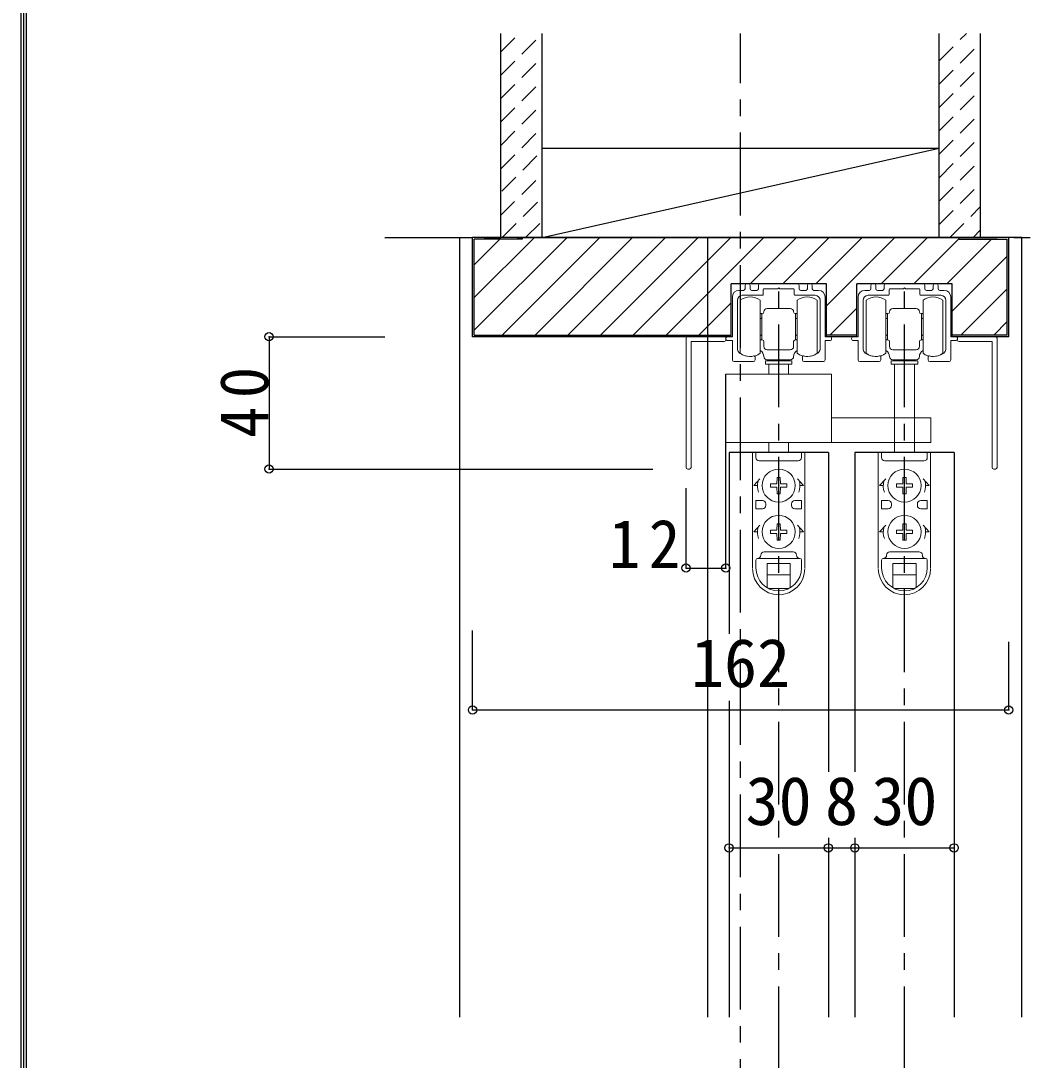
# Model space of a CAD drawing. Units: millimetres at full size, sheet at 1:5; details may follow other scales. Extents: x -973 to 977, y -718 to 696.
# Drawn here: x -973.3 to -665.9, y -312.8 to 1.3 of the extents above; entities that cross this region are included whole.
import ezdxf
from ezdxf.enums import TextEntityAlignment as Align

# ---------------------------------------------------------------- set-up
doc = ezdxf.new("R2010")
doc.units = ezdxf.units.MM
doc.header["$LTSCALE"] = 5
doc.header["$PDMODE"] = 32
doc.header["$PDSIZE"] = 2.5
doc.linetypes.add('CHAIN1', pattern=[8, 5, -1, 1, -1])
doc.linetypes.add('DASHED1', pattern=[1.8, 1.2, -0.6])
for name, color, linetype in [('0-1_通り芯', 4, 'CHAIN1'), ('0-2_柱', 3, 'Continuous'), ('0-3_仕上げ', 2, 'Continuous'), ('0-4_枠', 3, 'Continuous'), ('0-6_扉', 7, 'Continuous'), ('0-B_寸法', 7, 'Continuous'), ('0-C_ハッチ', 4, 'DASHED1'), ('F-1_枠', 6, 'Continuous')]:
    doc.layers.add(name, color=color, linetype=linetype)
doc.layers.add('0-7_金物', color=7, linetype='Continuous', lineweight=18)
doc.styles.add('ＭＳ ゴシック', font='')
doc.styles.get('ＭＳ ゴシック').set_extended_font_data('MS Gothic')

# ---------------------------------------------------------------- blocks, each defined once
blk = doc.blocks.new('戸車(２シンクロ引戸)')
at = {"layer": '0-7_金物'}
for p, q in [((-30.391, 24.121), (-30.391, 40.121)), ((-24.391, 40.121), (-24.391, 32.121)), ((-13.191, 40.121), (-13.191, 32.121)), ((-7.191, 24.121), (-7.191, 40.121)), ((7.609, 24.121), (7.609, 40.121)), ((13.609, 40.121), (13.609, 32.121)), ((24.809, 40.121), (24.809, 32.121)), ((30.809, 24.121), (30.809, 40.121)), ((-24.391, 36.121), (-24.091, 36.121)), ((-24.391, 34.621), (-23.891, 34.621)), ((-23.891, 35.921), (-24.091, 36.121)), ((-24.091, 34.621), (-23.891, 34.821)), ((-23.891, 36.121), (-23.891, 32.121)), ((-23.791, 36.121), (-23.891, 36.121)), ((-22.291, 37.621), (-18.791, 37.621)), ((-15.291, 37.621), (-18.791, 37.621)), ((-13.791, 36.121), (-13.691, 36.121)), ((-13.691, 36.121), (-13.691, 32.121)), ((-13.691, 35.921), (-13.491, 36.121)), ((-13.491, 34.621), (-13.691, 34.821)), ((-13.191, 34.621), (-13.691, 34.621)), ((-13.191, 36.121), (-13.491, 36.121)), ((13.609, 36.121), (13.909, 36.121)), ((13.609, 34.621), (14.109, 34.621)), ((14.109, 35.921), (13.909, 36.121)), ((13.909, 34.621), (14.109, 34.821)), ((14.109, 36.121), (14.109, 32.121)), ((14.209, 36.121), (14.109, 36.121)), ((15.709, 37.621), (19.209, 37.621)), ((22.709, 37.621), (19.209, 37.621)), ((24.209, 36.121), (24.309, 36.121)), ((24.309, 36.121), (24.309, 32.121)), ((24.309, 35.921), (24.509, 36.121)), ((24.509, 34.621), (24.309, 34.821)), ((24.809, 34.621), (24.309, 34.621)), ((24.809, 36.121), (24.509, 36.121)), ((-24.391, 32.121), (-24.391, 24.121)), ((-23.891, 28.121), (-23.891, 32.121)), ((-13.691, 28.121), (-13.691, 32.121)), ((-13.191, 32.121), (-13.191, 24.121)), ((13.609, 32.121), (13.609, 24.121)), ((14.109, 28.121), (14.109, 32.121)), ((24.309, 28.121), (24.309, 32.121)), ((24.809, 32.121), (24.809, 24.121)), ((-24.391, 29.621), (-23.891, 29.621)), ((-23.891, 29.421), (-24.091, 29.621)), ((-23.891, 28.321), (-24.091, 28.121)), ((-13.691, 29.421), (-13.491, 29.621)), ((-13.191, 29.621), (-13.691, 29.621)), ((-13.691, 28.321), (-13.491, 28.121)), ((13.609, 29.621), (14.109, 29.621)), ((14.109, 29.421), (13.909, 29.621)), ((14.109, 28.321), (13.909, 28.121)), ((24.309, 29.421), (24.509, 29.621)), ((24.809, 29.621), (24.309, 29.621)), ((24.309, 28.321), (24.509, 28.121)), ((-24.391, 28.121), (-24.091, 28.121)), ((-23.791, 28.121), (-23.891, 28.121)), ((-23.291, 26.121), (-23.291, 27.621)), ((-14.291, 26.121), (-14.291, 27.621)), ((-13.791, 28.121), (-13.691, 28.121)), ((-13.191, 28.121), (-13.491, 28.121)), ((13.609, 28.121), (13.909, 28.121)), ((14.209, 28.121), (14.109, 28.121)), ((14.709, 26.121), (14.709, 27.621)), ((23.709, 26.121), (23.709, 27.621)), ((24.209, 28.121), (24.309, 28.121)), ((24.809, 28.121), (24.509, 28.121)), ((-22.291, 25.121), (-18.791, 25.121)), ((-18.791, 22.121), (-22.291, 22.121)), ((-21.791, 22.121), (-21.791, 21.821)), ((-15.291, 25.121), (-18.791, 25.121)), ((-18.791, 22.121), (-15.291, 22.121)), ((-15.791, 22.121), (-15.791, 21.821)), ((15.709, 25.121), (19.209, 25.121)), ((19.209, 22.121), (15.709, 22.121)), ((16.209, 22.121), (16.209, 21.821)), ((22.709, 25.121), (19.209, 25.121)), ((19.209, 22.121), (22.709, 22.121)), ((22.209, 22.121), (22.209, 21.821)), ((-22.791, 21.821), (-22.791, 20.821)), ((-14.791, 21.821), (-22.791, 21.821)), ((-22.791, 20.821), (-14.791, 20.821)), ((-21.791, 17.821), (-21.791, 20.821)), ((-15.791, 20.821), (-15.791, 17.821)), ((-14.791, 21.821), (-14.791, 20.821)), ((15.209, 21.821), (15.209, 20.821)), ((23.209, 21.821), (15.209, 21.821)), ((15.209, 20.821), (23.209, 20.821)), ((16.209, -5.879), (16.209, 20.821)), ((22.209, 20.821), (22.209, -5.879)), ((23.209, 21.821), (23.209, 20.821)), ((-34.791, 17.822), (-34.791, -2.879)), ((-34.791, 17.821), (-2.791, 17.821)), ((-2.791, 17.821), (-2.791, -2.879)), ((-2.791, 4.621), (27.207, 4.621)), ((27.207, 4.621), (27.207, -2.879)), ((-34.791, -2.879), (27.207, -2.879)), ((-21.791, -5.879), (-21.791, -2.879)), ((-15.791, -2.879), (-15.791, -5.879)), ((-26.69, -5.879), (-26.69, -40.779)), ((-26.648, -5.879), (-10.848, -5.879)), ((-25.69, -5.879), (-25.69, -7.379)), ((-11.89, -5.879), (-11.89, -7.379)), ((-10.89, -5.879), (-10.89, -40.779)), ((11.31, -5.879), (11.31, -40.779)), ((11.352, -5.879), (27.152, -5.879)), ((12.31, -5.879), (12.31, -7.379)), ((26.11, -5.879), (26.11, -7.379)), ((27.11, -5.879), (27.11, -40.779)), ((-24.69, -8.379), (-12.89, -8.379)), ((13.31, -8.379), (25.11, -8.379)), ((-24.447, -13.879), (-26.29, -15.879)), ((-19.31, -15.359), (-21.24, -15.393)), ((-21.24, -15.393), (-21.24, -16.365)), ((-19.31, -15.359), (-19.276, -13.429)), ((-18.304, -13.429), (-19.276, -13.429)), ((-18.27, -15.359), (-18.304, -13.429)), ((-18.27, -15.359), (-16.34, -15.393)), ((-16.34, -16.365), (-16.34, -15.393)), ((-13.133, -13.879), (-11.29, -15.879)), ((13.553, -13.879), (11.71, -15.879)), ((18.69, -15.359), (16.76, -15.393)), ((16.76, -15.393), (16.76, -16.365)), ((18.69, -15.359), (18.724, -13.429)), ((19.696, -13.429), (18.724, -13.429)), ((19.73, -15.359), (19.696, -13.429)), ((19.73, -15.359), (21.66, -15.393)), ((21.66, -16.365), (21.66, -15.393)), ((24.867, -13.879), (26.71, -15.879)), ((-25.19, -15.879), (-26.29, -15.879)), ((-19.31, -16.398), (-21.24, -16.365)), ((-19.31, -16.398), (-19.276, -18.329)), ((-19.276, -18.329), (-18.304, -18.329)), ((-18.27, -16.398), (-18.304, -18.329)), ((-18.27, -16.398), (-16.34, -16.365)), ((-12.39, -15.879), (-11.29, -15.879)), ((12.81, -15.879), (11.71, -15.879)), ((18.69, -16.398), (16.76, -16.365)), ((18.69, -16.398), (18.724, -18.329)), ((18.724, -18.329), (19.696, -18.329)), ((19.73, -16.398), (19.696, -18.329)), ((19.73, -16.398), (21.66, -16.365)), ((25.61, -15.879), (26.71, -15.879)), ((-25.69, -20.379), (-25.69, -22.879)), ((-23.69, -20.379), (-25.69, -20.379)), ((-22.69, -21.379), (-22.69, -21.879)), ((-14.89, -21.379), (-14.89, -21.879)), ((-13.89, -20.379), (-11.89, -20.379)), ((-11.89, -20.379), (-11.89, -22.879)), ((12.31, -20.379), (12.31, -22.879)), ((14.31, -20.379), (12.31, -20.379)), ((15.31, -21.379), (15.31, -21.879)), ((23.11, -21.379), (23.11, -21.879)), ((24.11, -20.379), (26.11, -20.379)), ((26.11, -20.379), (26.11, -22.879)), ((-23.69, -22.879), (-25.69, -22.879)), ((-13.89, -22.879), (-11.89, -22.879)), ((14.31, -22.879), (12.31, -22.879)), ((24.11, -22.879), (26.11, -22.879)), ((-24.447, -27.879), (-26.29, -29.879)), ((-19.31, -29.359), (-19.276, -27.429)), ((-18.304, -27.429), (-19.276, -27.429)), ((-18.27, -29.359), (-18.304, -27.429)), ((-13.133, -27.879), (-11.29, -29.879)), ((13.553, -27.879), (11.71, -29.879)), ((18.69, -29.359), (18.724, -27.429)), ((19.696, -27.429), (18.724, -27.429)), ((19.73, -29.359), (19.696, -27.429)), ((24.867, -27.879), (26.71, -29.879)), ((-25.19, -29.879), (-26.29, -29.879)), ((-19.31, -29.359), (-21.24, -29.393)), ((-21.24, -29.393), (-21.24, -30.365)), ((-19.31, -30.398), (-21.24, -30.365)), ((-19.31, -30.398), (-19.276, -32.329)), ((-18.27, -30.398), (-18.304, -32.329)), ((-18.27, -29.359), (-16.34, -29.393)), ((-18.27, -30.398), (-16.34, -30.365)), ((-16.34, -30.365), (-16.34, -29.393)), ((-12.39, -29.879), (-11.29, -29.879)), ((12.81, -29.879), (11.71, -29.879)), ((18.69, -29.359), (16.76, -29.393)), ((16.76, -29.393), (16.76, -30.365)), ((18.69, -30.398), (16.76, -30.365)), ((18.69, -30.398), (18.724, -32.329)), ((19.73, -30.398), (19.696, -32.329)), ((19.73, -29.359), (21.66, -29.393)), ((19.73, -30.398), (21.66, -30.365)), ((21.66, -30.365), (21.66, -29.393)), ((25.61, -29.879), (26.71, -29.879)), ((-19.276, -32.329), (-18.304, -32.329)), ((18.724, -32.329), (19.696, -32.329)), ((-23.19, -35.879), (-14.39, -35.879)), ((14.81, -35.879), (23.61, -35.879)), ((-25.69, -40.779), (-25.69, -38.379)), ((-25.19, -37.879), (-12.39, -37.879)), ((-22.29, -39.379), (-15.29, -39.379)), ((-22.29, -46.725), (-22.29, -39.379)), ((-15.29, -46.725), (-15.29, -39.379)), ((-11.89, -40.779), (-11.89, -38.379)), ((12.31, -40.779), (12.31, -38.379)), ((12.81, -37.879), (25.61, -37.879)), ((15.71, -39.379), (22.71, -39.379)), ((15.71, -46.725), (15.71, -39.379)), ((22.71, -46.725), (22.71, -39.379)), ((26.11, -40.779), (26.11, -38.379)), ((-22.29, -42.879), (-15.29, -42.879)), ((15.71, -42.879), (22.71, -42.879)), ((-21.818, -46.979), (-15.762, -46.979)), ((16.182, -46.979), (22.238, -46.979))]:
    blk.add_line(p, q, dxfattribs=at)
for centre in [(-18.79, -15.879), (19.21, -15.879), (-18.79, -29.879), (19.21, -29.879)]:
    blk.add_circle(centre, 5, dxfattribs=at)
for centre, radius, start, end in [((-27.391, 36.121), 5, 53.1301, 126.8699), ((-10.191, 36.121), 5, 53.1301, 126.8699), ((10.609, 36.121), 5, 53.1301, 126.8699), ((27.809, 36.121), 5, 53.1301, 126.8699), ((-23.791, 36.621), 0.5, 270, 0), ((-22.291, 36.621), 1, 90, 180), ((-15.291, 36.621), 1, 0, 90), ((-13.791, 36.621), 0.5, 180, 270), ((14.209, 36.621), 0.5, 270, 0), ((15.709, 36.621), 1, 90, 180), ((22.709, 36.621), 1, 0, 90), ((24.209, 36.621), 0.5, 180, 270), ((-23.791, 27.621), 0.5, 0, 90), ((-22.291, 26.121), 1, 180, 270), ((-15.291, 26.121), 1, 270, 0), ((-13.791, 27.621), 0.5, 90, 180), ((14.209, 27.621), 0.5, 0, 90), ((15.709, 26.121), 1, 180, 270), ((22.709, 26.121), 1, 270, 0), ((24.209, 27.621), 0.5, 90, 180), ((-27.391, 28.121), 5, 233.1301, 306.8699), ((-25.291, 23.121), 2, 0, 63.25632), ((-22.291, 23.121), 1, 180, 270), ((-15.291, 23.121), 1, 270, 0), ((-12.291, 23.121), 2, 116.74368, 180), ((-10.191, 28.121), 5, 233.1301, 306.8699), ((10.609, 28.121), 5, 233.1301, 306.8699), ((12.709, 23.121), 2, 0, 63.25632), ((15.709, 23.121), 1, 180, 270), ((22.709, 23.121), 1, 270, 0), ((25.709, 23.121), 2, 116.74368, 180), ((27.809, 28.121), 5, 233.1301, 306.8699), ((-24.69, -7.379), 1, 180, 270), ((-12.89, -7.379), 1, 270, 0), ((13.31, -7.379), 1, 180, 270), ((25.11, -7.379), 1, 270, 0), ((-18.79, -15.879), 6.4, 167.82427, 198.20996), ((-18.79, -15.879), 6.4, 341.79004, 12.17573), ((19.21, -15.879), 6.4, 167.82427, 198.20996), ((19.21, -15.879), 6.4, 341.79004, 12.17573), ((-23.69, -21.379), 1, 0, 90), ((-23.69, -21.879), 1, 270, 0), ((-13.89, -21.379), 1, 90, 180), ((-13.89, -21.879), 1, 180, 270), ((14.31, -21.379), 1, 0, 90), ((14.31, -21.879), 1, 270, 0), ((24.11, -21.379), 1, 90, 180), ((24.11, -21.879), 1, 180, 270), ((-18.79, -29.879), 6.4, 167.82427, 198.20996), ((-18.79, -29.879), 6.4, 341.79004, 12.17573), ((19.21, -29.879), 6.4, 167.82427, 198.20996), ((19.21, -29.879), 6.4, 341.79004, 12.17573), ((-25.19, -36.879), 1, 270, 0), ((-23.19, -36.879), 1, 90, 180), ((-14.39, -36.879), 1, 0, 90), ((-12.39, -36.879), 1, 180, 270), ((12.81, -36.879), 1, 270, 0), ((14.81, -36.879), 1, 90, 180), ((23.61, -36.879), 1, 0, 90), ((25.61, -36.879), 1, 180, 270), ((-25.19, -38.379), 0.5, 90, 180), ((-18.79, -40.779), 6.9, 180, 0), ((-12.39, -38.379), 0.5, 0, 90), ((12.81, -38.379), 0.5, 90, 180), ((19.21, -40.779), 6.9, 180, 0), ((25.61, -38.379), 0.5, 0, 90), ((-18.79, -40.979), 7.9, 180, 0), ((19.21, -40.979), 7.9, 180, 0)]:
    blk.add_arc(centre, radius, start, end, dxfattribs=at)
blk = doc.blocks.new('レール金具(全般)')
at = {"layer": '0-7_金物'}
for p, q in [((-10.65, 6.888), (-12, 6.888)), ((-10.15, 8.388), (-10.15, 7.388)), ((-9.15, 8.888), (-9.65, 8.888)), ((-8.65, 7.388), (-8.65, 8.388)), ((-6.65, 6.888), (-8.15, 6.888)), ((-6.15, 8.388), (-6.15, 7.388)), ((5.65, 8.888), (-5.65, 8.888)), ((-4.65, 5.688), (-4.65, 7.088)), ((4.65, 7.088), (4.65, 5.688)), ((6.15, 7.388), (6.15, 8.388)), ((8.15, 6.888), (6.65, 6.888)), ((8.65, 8.388), (8.65, 7.388)), ((9.65, 8.888), (9.15, 8.888)), ((10.15, 7.388), (10.15, 8.388)), ((12, 6.888), (10.65, 6.888)), ((-12.5, -10.898), (-12.5, 3.888)), ((-11, 5.388), (-4.95, 5.388)), ((4.95, 5.388), (11, 5.388)), ((12.5, 3.888), (12.5, -10.898)), ((-13.5, -14.612), (-7.65, -14.612)), ((-7.15, -14.112), (-7.15, -13.224)), ((7.15, -13.224), (7.15, -14.112)), ((7.65, -14.612), (13.5, -14.612))]:
    blk.add_line(p, q, dxfattribs=at)
for points in [[(-4.35, 7.388), (-0.3, 7.388), (0, 7.688), (0.3, 7.388), (4.35, 7.388)], [(-14, 4.888), (-14, -7.112), (-15.4, -7.112)], [(15.4, -7.112), (14, -7.112), (14, 4.888)], [(-15.4, -8.312), (-14, -8.312), (-14, -14.112)], [(14, -14.112), (14, -8.312), (15.4, -8.312)]]:
    blk.add_lwpolyline(points, dxfattribs=at)
for centre, radius, start, end in [((-12, 4.888), 2, 90, 180), ((-10.65, 7.388), 0.5, 270, 0), ((-9.65, 8.388), 0.5, 90, 180), ((-9.15, 8.388), 0.5, 0, 90), ((-8.15, 7.388), 0.5, 180, 270), ((-6.65, 7.388), 0.5, 270, 0), ((-5.65, 8.388), 0.5, 90, 180), ((-4.35, 7.088), 0.3, 90, 180), ((4.35, 7.088), 0.3, 360, 90), ((5.65, 8.388), 0.5, 360, 90), ((6.65, 7.388), 0.5, 180, 270), ((8.15, 7.388), 0.5, 270, 360), ((9.15, 8.388), 0.5, 90, 180), ((9.65, 8.388), 0.5, 360, 90), ((10.65, 7.388), 0.5, 180, 270), ((12, 4.888), 2, 0, 90), ((-11, 3.888), 1.5, 90, 180), ((-4.95, 5.688), 0.3, 270, 360), ((4.95, 5.688), 0.3, 180, 270), ((11, 3.888), 1.5, 0, 90), ((-15.4, -7.712), 0.6, 90, 270), ((15.4, -7.712), 0.6, 270, 90), ((-12.2, -10.898), 0.3, 180, 192.08406), ((-10.538, -10.542), 2, 192.08406, 228.89829), ((-8.771, -8.112), 5, 231.94944, 269.54933), ((8.771, -8.112), 5, 270.45067, 308.05056), ((10.538, -10.542), 2, 311.10171, 347.91594), ((12.2, -10.898), 0.3, 347.91594, 0), ((-13.5, -14.112), 0.5, 180, 270), ((-8.85, -8.112), 5, 270.45826, 285.31651), ((-7.65, -14.112), 0.5, 270, 0), ((-7.45, -13.224), 0.3, 360, 105.31651), ((7.45, -13.224), 0.3, 74.68349, 180), ((7.65, -14.112), 0.5, 180, 270), ((8.85, -8.112), 5, 254.68349, 269.54174), ((13.5, -14.112), 0.5, 270, 0)]:
    blk.add_arc(centre, radius, start, end, dxfattribs=at)

msp = doc.modelspace()

# ---------------------------------------------------------------- linework, layer by layer
at = {"layer": '0-1_通り芯'}
for p, q in [((-755.833, -577.5), (-755.833, -2.5)), ((-863.333, -64.151), (-482.333, -64.151)), ((-744.333, -555.5), (-744.333, -78.151)), ((-706.333, -555.5), (-706.333, -78.151))]:
    msp.add_line(p, q, dxfattribs=at)
at = {"layer": '0-2_柱', "color": 7}
msp.add_line((-815.833, -64.151), (-695.833, -37.151), dxfattribs=at)
at = {"layer": '0-2_柱'}
for p, q in [((-815.833, -37.151), (-695.833, -37.151)), ((-815.833, -64.151), (-695.833, -64.151))]:
    msp.add_line(p, q, dxfattribs=at)
at = {"layer": '0-3_仕上げ'}
for p, q in [((-828.333, -64.151), (-828.333, -2.5)), ((-815.833, -64.151), (-815.833, -2.5)), ((-695.833, -64.151), (-695.833, -2.5)), ((-683.333, -64.151), (-683.333, -2.5))]:
    msp.add_line(p, q, dxfattribs=at)
at = {"layer": '0-4_枠', "color": 4}
for p, q in [((-840.833, -64.151), (-836.833, -64.151)), ((-840.833, -64.151), (-840.833, -299.826)), ((-765.833, -64.151), (-765.833, -299.826)), ((-670.833, -64.151), (-674.833, -64.151)), ((-670.833, -299.826), (-670.833, -64.151))]:
    msp.add_line(p, q, dxfattribs=at)
at = {"layer": '0-4_枠'}
for p, q in [((-674.833, -64.151), (-836.833, -64.151)), ((-836.833, -94.151), (-836.833, -64.151)), ((-821.833, -64.651), (-836.333, -64.651)), ((-836.333, -93.651), (-836.333, -64.651)), ((-821.833, -64.151), (-821.833, -64.651)), ((-689.833, -64.651), (-689.833, -64.151)), ((-689.833, -64.651), (-675.333, -64.651)), ((-675.333, -93.651), (-675.333, -64.651)), ((-674.833, -94.151), (-674.833, -64.151)), ((-758.733, -94.151), (-758.733, -78.151)), ((-720.733, -94.151), (-720.733, -78.151)), ((-758.733, -94.151), (-836.833, -94.151)), ((-836.333, -93.651), (-758.733, -93.651)), ((-720.733, -93.651), (-729.933, -93.651)), ((-720.733, -94.151), (-729.933, -94.151)), ((-675.333, -93.651), (-691.933, -93.651)), ((-674.833, -94.151), (-691.933, -94.151))]:
    msp.add_line(p, q, dxfattribs=at)
for points in [[(-729.933, -94.151), (-729.933, -78.151), (-758.733, -78.151)], [(-691.933, -94.151), (-691.933, -78.151), (-720.733, -78.151)]]:
    msp.add_lwpolyline(points, dxfattribs=at)
at = {"layer": '0-6_扉', "color": 6}
for p, q in [((-729.333, -129.151), (-759.333, -129.151)), ((-759.333, -129.151), (-759.333, -183.941)), ((-729.333, -129.151), (-729.333, -225.651)), ((-691.333, -129.151), (-721.333, -129.151)), ((-721.333, -129.151), (-721.333, -225.651)), ((-691.333, -129.151), (-691.333, -299.826)), ((-759.333, -204.247), (-759.333, -299.826)), ((-729.333, -245.651), (-729.333, -299.826)), ((-721.333, -245.651), (-721.333, -299.826))]:
    msp.add_line(p, q, dxfattribs=at)
at = {"layer": '0-7_金物'}
for p, q in [((-771.832, -94.151), (-760.332, -94.151)), ((-760.332, -95.151), (-760.332, -94.151)), ((-678.831, -94.151), (-690.331, -94.151)), ((-690.331, -95.151), (-690.331, -94.151)), ((-772.332, -133.651), (-772.332, -94.651)), ((-770.832, -133.651), (-770.832, -95.651)), ((-760.832, -95.651), (-770.832, -95.651)), ((-689.831, -95.651), (-679.831, -95.651)), ((-679.831, -133.651), (-679.831, -95.651)), ((-678.331, -133.651), (-678.331, -94.651)), ((-771.332, -134.151), (-771.832, -134.151)), ((-678.831, -134.151), (-679.331, -134.151))]:
    msp.add_line(p, q, dxfattribs=at)
for centre, start, end in [((-771.832, -94.651), 90, 180), ((-678.831, -94.651), 0, 90), ((-760.832, -95.151), 270, 0), ((-689.831, -95.151), 180, 270), ((-771.832, -133.651), 180, 270), ((-771.332, -133.651), 270, 0), ((-679.331, -133.651), 180, 270), ((-678.831, -133.651), 270, 0)]:
    msp.add_arc(centre, 0.5, start, end, dxfattribs=at)
at = {"layer": '0-B_寸法', "color": 4}
for p, q in [((-898.333, -94.151), (-898.333, -134.151)), ((-898.333, -94.151), (-863.333, -94.151)), ((-760.333, -164.06), (-760.333, -105.451)), ((-898.333, -134.151), (-782.332, -134.151)), ((-772.332, -164.06), (-772.332, -139.906)), ((-772.332, -164.06), (-760.333, -164.06)), ((-836.833, -206.955), (-836.833, -182.897)), ((-674.833, -206.955), (-674.833, -186.397)), ((-836.833, -206.955), (-674.833, -206.955)), ((-759.333, -248.651), (-691.333, -248.651))]:
    msp.add_line(p, q, dxfattribs=at)
at = {"layer": '0-B_寸法'}
for p in [(-898.333, -94.151), (-898.333, -134.151), (-772.332, -164.06), (-760.333, -164.06), (-836.833, -206.955), (-674.833, -206.955), (-759.333, -248.651), (-729.333, -248.651), (-721.333, -248.651), (-691.333, -248.651)]:
    msp.add_point(p, dxfattribs=at)
at = {"layer": '0-C_ハッチ'}
for p, q in [((-828.333, -8.046), (-822.787, -2.5)), ((-828.333, -15.118), (-815.833, -2.618)), ((-695.833, -10.755), (-687.579, -2.5)), ((-695.833, -17.826), (-683.333, -5.326)), ((-828.333, -22.189), (-815.833, -9.689)), ((-695.833, -24.897), (-683.333, -12.397)), ((-828.333, -29.26), (-815.833, -16.76)), ((-695.833, -31.968), (-683.333, -19.468)), ((-828.333, -36.331), (-815.833, -23.831)), ((-695.833, -39.039), (-683.333, -26.539)), ((-828.333, -43.402), (-815.833, -30.902)), ((-695.833, -46.11), (-683.333, -33.61)), ((-828.012, -50.151), (-815.833, -37.973)), ((-695.833, -53.181), (-683.333, -40.681)), ((-828.361, -57.572), (-815.833, -45.044)), ((-695.833, -60.252), (-683.333, -47.752)), ((-827.87, -64.151), (-815.833, -52.115)), ((-692.661, -64.151), (-683.333, -54.823)), ((-820.798, -64.151), (-815.833, -59.186)), ((-685.59, -64.151), (-683.333, -61.894))]:
    msp.add_line(p, q, dxfattribs=at)
at = {"layer": '0-C_ハッチ', "linetype": 'Continuous'}
for p, q in [((-836.333, -82.325), (-818.16, -64.151)), ((-836.333, -92.224), (-808.261, -64.151)), ((-836.333, -72.425), (-828.56, -64.651)), ((-827.861, -93.651), (-798.361, -64.151)), ((-817.962, -93.651), (-788.462, -64.151)), ((-808.062, -93.651), (-778.562, -64.151)), ((-798.163, -93.651), (-768.663, -64.151)), ((-788.263, -93.651), (-758.763, -64.151)), ((-778.364, -93.651), (-748.864, -64.151)), ((-752.964, -78.151), (-738.964, -64.151)), ((-743.065, -78.151), (-729.065, -64.151)), ((-733.165, -78.151), (-719.165, -64.151)), ((-729.933, -84.819), (-709.266, -64.151)), ((-713.366, -78.151), (-699.366, -64.151)), ((-703.467, -78.151), (-689.833, -64.518)), ((-680.067, -64.651), (-693.567, -78.151)), ((-691.933, -86.417), (-675.333, -69.817)), ((-689.268, -93.651), (-675.333, -79.716)), ((-768.464, -93.651), (-758.733, -83.92)), ((-728.866, -93.651), (-720.733, -85.518)), ((-679.369, -93.651), (-675.333, -89.616))]:
    msp.add_line(p, q, dxfattribs=at)
at = {"layer": 'F-1_枠'}
for p, q in [((-973.347, 695.833), (-973.347, -700.833)), ((-972.514, 695.833), (-972.514, -700.833)), ((-971.68, 695.833), (-971.68, -700.833))]:
    msp.add_line(p, q, dxfattribs=at)

# ---------------------------------------------------------------- block references
at = {"layer": '0-7_金物'}
for name, p in [('レール金具(全般)', (-744.333, -87.039)), ('レール金具(全般)', (-706.333, -87.039)), ('戸車(２シンクロ引戸)', (-725.542, -123.273))]:
    msp.add_blockref(name, p, dxfattribs=at)

# ---------------------------------------------------------------- texts
at = {"layer": '0-B_寸法', "style": 'ＭＳ ゴシック'}
for s, p in [('162', (-770.833, -204.455)), ('30', (-754.333, -246.151)), ('8', (-730.333, -246.151)), ('30', (-716.333, -246.151))]:
    msp.add_text(s, height=14.66, dxfattribs=at).set_placement(p, align=Align.BOTTOM_LEFT)
at = {"layer": '0-B_寸法', "insert": (-898.333, -124.776), "char_height": 14.66, "attachment_point": 7, "rotation": 90, "style": 'ＭＳ ゴシック'}
msp.add_mtext('\\T1.27;\\W0.95;40', dxfattribs=at)
at = {"layer": '0-B_寸法', "insert": (-795.605, -164.06), "char_height": 14.66, "attachment_point": 7, "style": 'ＭＳ ゴシック'}
msp.add_mtext('\\T1.27;\\W0.95;12', dxfattribs=at)

doc.saveas('drawing.dxf')
